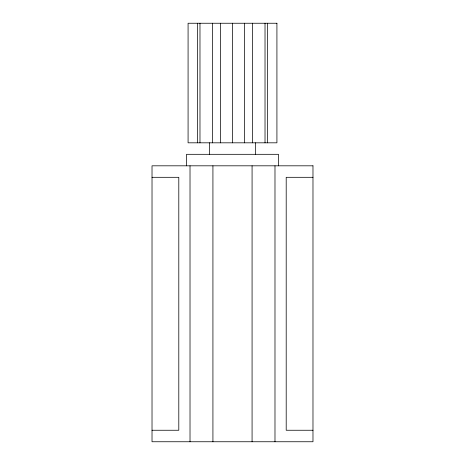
<?xml version="1.0" encoding="UTF-8"?>
<svg xmlns="http://www.w3.org/2000/svg" width="465" height="465" viewBox="0 0 465 465"><rect width="100%" height="100%" fill="white"/><g stroke="black" fill="none" stroke-linecap="round" stroke-linejoin="round"><path stroke-width="0.7" d="M152.02 177.31L178.798 177.31L178.798 430.253L152.02 430.253M312.98 177.31L286.202 177.31L286.202 430.253L312.98 430.253M278.489 165.813L278.489 154.316L186.512 154.316L186.512 165.813M274.984 165.813L274.984 441.75M267.352 23.25L267.352 142.819M265.021 23.25L265.021 142.819M255.494 142.819L255.494 154.316M252.623 23.25L252.623 142.819M252.077 165.813L252.077 441.75M244.404 23.25L244.404 142.819M232.5 23.25L232.5 142.819M220.596 23.25L220.596 142.819M212.924 165.813L212.924 441.75M212.377 23.25L212.377 142.819M209.506 142.819L209.506 154.316M199.979 23.25L199.979 142.819M197.648 23.25L197.648 142.819M190.016 165.813L190.016 441.75M276.919 23.25L188.081 23.25L188.081 142.819L276.919 142.819L276.919 23.25M312.98 165.813L152.02 165.813L152.02 441.75L312.98 441.75L312.98 165.813"/></g></svg>
